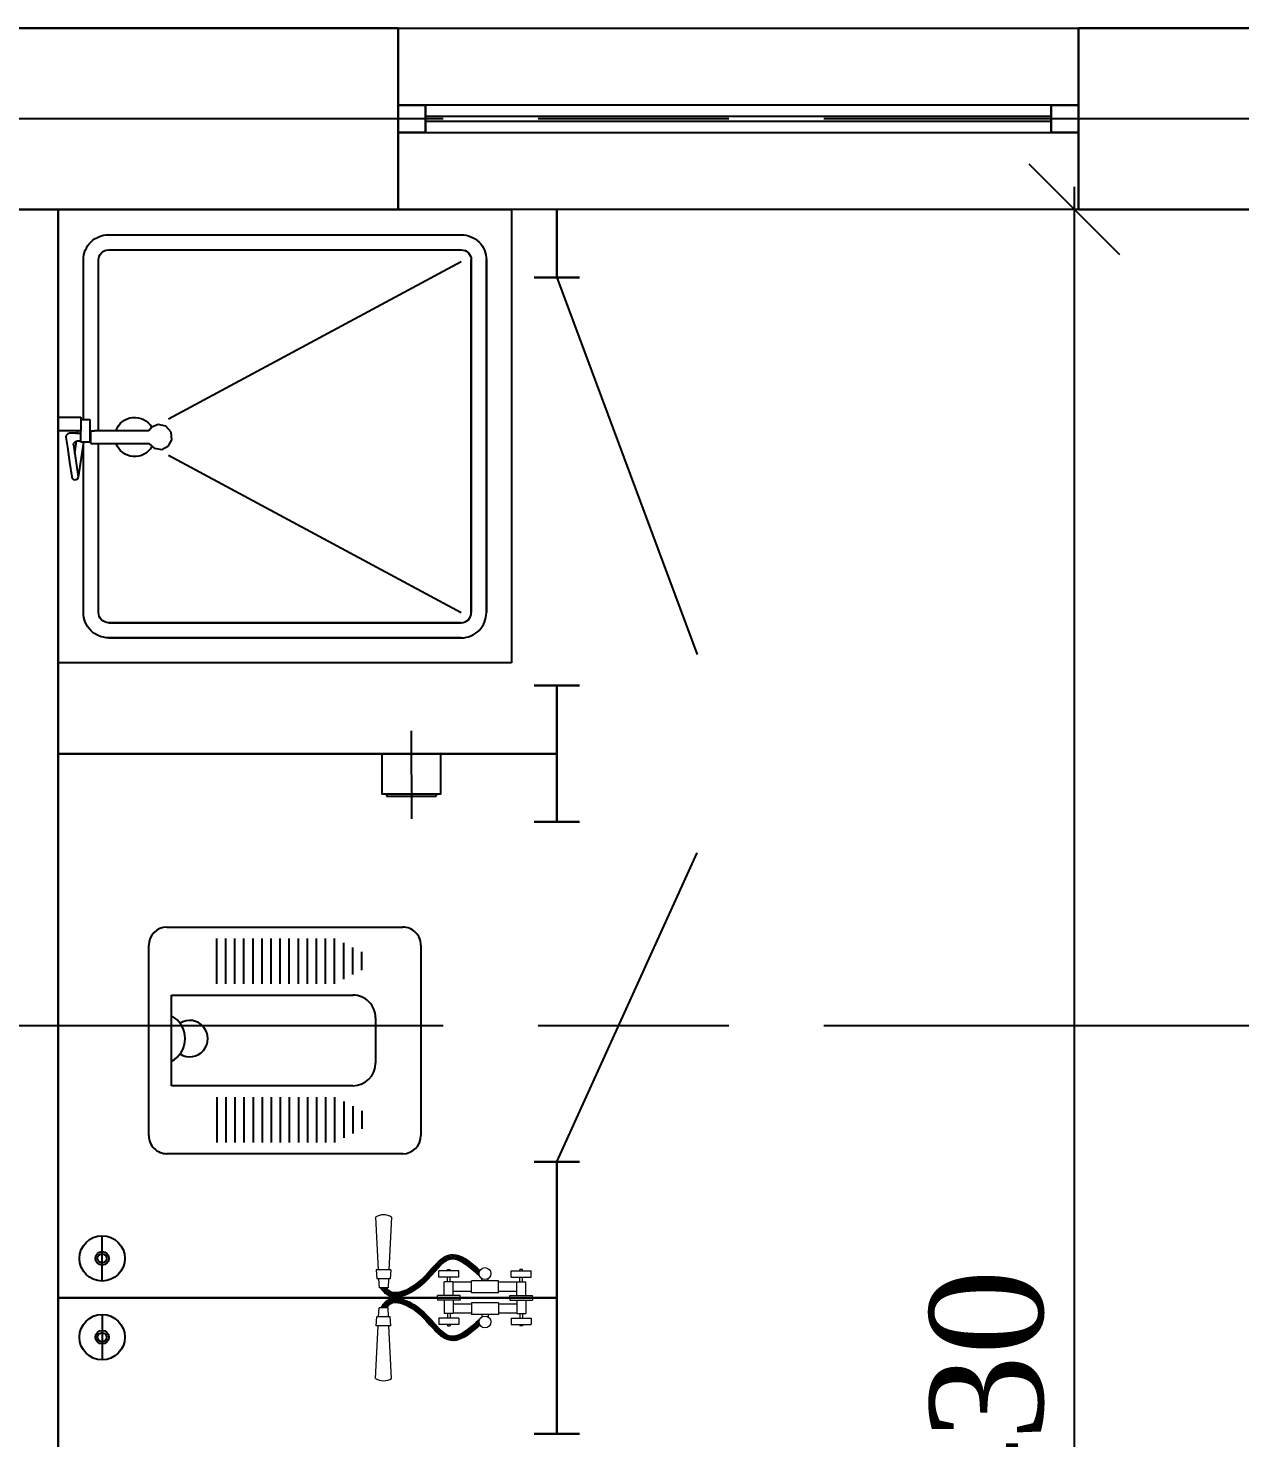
# Model space of a CAD drawing. Header units: inches. Extents: x 2870606 to 3671143, y -733551 to -473558.
# Drawn here: x 3187097 to 3189769, y -588254 to -585145 of the extents above; entities that cross this region are included whole.
import ezdxf

# ---------------------------------------------------------------- set-up
doc = ezdxf.new("R2010")
doc.units = ezdxf.units.IN
doc.header["$MEASUREMENT"] = 0
doc.linetypes.add('ACAD_ISO08W100', pattern=[36, 24, -3, 6, -3])
doc.layers.add('_0', color=7, linetype='Continuous', lineweight=25)
doc.layers.add('A_Windows', color=160, linetype='Continuous')
doc.styles.add('J~stule', font='dutch.ttf')
doc.dimstyles.new('J~style', dxfattribs={"dimscale": 100, "dimtxt": 2.5, "dimasz": 2, "dimexe": 0.55, "dimexo": 0.725, "dimtad": 1, "dimdec": 0, "dimdsep": 46, "dimtxsty": 'J~stule', "dimblk": 'OBLIQUE', "dimcen": 2, "dimdle": 0.5, "dimadec": 0, "dimazin": 0, "dimtfac": 1, "dimtdec": 0, "dimtmove": 0, "dimatfit": 3, "dimfxl": 1, "dimarcsym": 0})

# ---------------------------------------------------------------- blocks, each defined once
blk = doc.blocks.new('hdyer')
for p, q in [((-112315.8, -307129.6), (-112315.8, -308129.6)), ((-112559.4, -307590.9), (-113204.7, -307243.8)), ((-112315.8, -307587.6), (-112365.8, -307587.6)), ((-112365.8, -307587.6), (-112365.8, -307617.6)), ((-112564.9, -307620.2), (-112553.3, -307607.4)), ((-112553.3, -307607.4), (-112536.3, -307603.7)), ((-112536.3, -307603.7), (-112522, -307609.5)), ((-112522, -307609.5), (-112515.8, -307617.6)), ((-112515.8, -307617.6), (-112396, -307617.6)), ((-112388, -307617.6), (-112396, -307617.6)), ((-112388, -307645.6), (-112388, -307617.6)), ((-112365.8, -307592.6), (-112385.8, -307592.6)), ((-112385.8, -307592.6), (-112385.8, -307612.6)), ((-112385.8, -307612.6), (-112385.8, -307642.6)), ((-112365.8, -307617.6), (-112315.8, -307617.6)), ((-112365.8, -307642.6), (-112365.8, -307617.6)), ((-112358.6, -307620.6), (-112358.2, -307618.5)), ((-112358.2, -307618.5), (-112357.5, -307617.6)), ((-112566.4, -307637.4), (-112564.9, -307620.2)), ((-112559.3, -307651), (-112566.4, -307637.4)), ((-112544.2, -307658.8), (-112559.3, -307651)), ((-112515.8, -307645.6), (-112527.5, -307656.1)), ((-112388, -307645.6), (-112515.8, -307645.6)), ((-112388, -307622.8), (-112387.9, -307622.9)), ((-112385.8, -307622.9), (-112388, -307622.9)), ((-112385.8, -307639.9), (-112388, -307639.9)), ((-112385.8, -307642.6), (-112365.8, -307642.6)), ((-112360.3, -307719.9), (-112372.7, -307642.6)), ((-112354.7, -307622.9), (-112365.8, -307622.9)), ((-112358.3, -307639.9), (-112365.8, -307639.9)), ((-112349.7, -307648.6), (-112360, -307718.7)), ((-112358.2, -307622.9), (-112358.6, -307620.6)), ((-112353.7, -307641.1), (-112358.3, -307639.9)), ((-112352.5, -307667.5), (-112356.2, -307640.5)), ((-112354.7, -307622.9), (-112341.4, -307622.9)), ((-112350.5, -307644.7), (-112353.7, -307641.1)), ((-112349.7, -307648.6), (-112350.5, -307644.7)), ((-112341.4, -307622.9), (-112336.8, -307624.1)), ((-112336.8, -307624.1), (-112333.6, -307627.7)), ((-112334, -307640.1), (-112336, -307653.8)), ((-112332.9, -307631.6), (-112334, -307640.1)), ((-112333.6, -307627.7), (-112332.9, -307631.6)), ((-112559.4, -307671.5), (-113204.7, -308018.5)), ((-112527.5, -307656.1), (-112544.2, -307658.8)), ((-112336, -307653.8), (-112340.8, -307686.6)), ((-112340.8, -307686.6), (-112345.6, -307719.4)), ((-112358.3, -307723.2), (-112360.3, -307719.9)), ((-112360.3, -307719.9), (-112360.3, -307719.9)), ((-112355.7, -307725.2), (-112358.3, -307723.2)), ((-112352.7, -307725.6), (-112355.7, -307725.2)), ((-112349.5, -307724.9), (-112352.7, -307725.6)), ((-112346.8, -307722.6), (-112349.5, -307724.9)), ((-112345.6, -307719.4), (-112346.8, -307722.6)), ((-113315.8, -308129.6), (-112315.8, -308129.6))]:
    blk.add_line(p, q)
blk.add_lwpolyline([(-112315.8, -307129.6), (-113315.8, -307129.6), (-113315.8, -308129.6)])
for points in [[(-112426.9, -307185.2), (-113204.7, -307185.2, 0.414214), (-113260.2, -307240.7), (-113260.2, -308018.5, 0.141372)], [(-112371.4, -307592.6), (-112371.4, -307240.7, 0.414214), (-112426.9, -307185.2)], [(-112426.9, -308074.1), (-113204.7, -308074.1, -0.414214), (-113260.2, -308018.5), (-113260.2, -307240.7, -0.141372)], [(-112426.9, -307218.5), (-113204.7, -307218.5, 0.414214), (-113226.9, -307240.7), (-113226.9, -308018.5, 0.139565)], [(-112426.9, -308040.7), (-113204.7, -308040.7, -0.414214), (-113226.9, -308018.5), (-113226.9, -307240.7, -0.139565)], [(-112404.7, -307617.6), (-112404.7, -307240.7, 0.414214), (-112426.9, -307218.5)], [(-113204.7, -308040.7), (-112426.9, -308040.7, 0.414214), (-112404.7, -308018.5), (-112404.7, -307645.6)], [(-113204.7, -308074.1), (-112426.9, -308074.1, 0.414214), (-112371.4, -308018.5), (-112371.4, -307650.8)]]:
    blk.add_lwpolyline(points, format="xyb")
for start, end in [(18.2826, 150.032), (208.2139, 340.5433)]:
    blk.add_arc((-112484.4, -307631.2), 43.3, start, end)
blk = doc.blocks.new('hdyhd')
for p, q in [((732050.4, 105598.5), (732470.4, 105598.5)), ((732010.4, 105038.5), (732010.4, 105558.5)), ((732160.4, 105548.5), (732360.4, 105548.5)), ((732160.4, 105148.5), (732160.4, 105548.5)), ((732360.4, 105548.5), (732360.4, 105148.5)), ((732510.4, 105558.5), (732510.4, 105038.5)), ((732135.4, 105448.7), (732035.4, 105448.7)), ((732135.4, 105428.7), (732035.4, 105428.7)), ((732385.4, 105448.7), (732485.4, 105448.7)), ((732385.4, 105428.7), (732485.4, 105428.7)), ((732135.4, 105408.7), (732035.4, 105408.7)), ((732385.4, 105408.7), (732485.4, 105408.7)), ((732135.4, 105388.7), (732035.4, 105388.7)), ((732135.4, 105368.7), (732035.4, 105368.7)), ((732385.4, 105388.7), (732485.4, 105388.7)), ((732385.4, 105368.7), (732485.4, 105368.7)), ((732135.4, 105348.7), (732035.4, 105348.7)), ((732135.4, 105328.7), (732035.4, 105328.7)), ((732385.4, 105348.7), (732485.4, 105348.7)), ((732385.4, 105328.7), (732485.4, 105328.7)), ((732135.4, 105308.7), (732035.4, 105308.7)), ((732385.4, 105308.7), (732485.4, 105308.7)), ((732135.4, 105288.7), (732035.4, 105288.7)), ((732135.4, 105268.7), (732035.4, 105268.7)), ((732385.4, 105288.7), (732485.4, 105288.7)), ((732385.4, 105268.7), (732485.4, 105268.7)), ((732135.4, 105248.7), (732035.4, 105248.7)), ((732385.4, 105248.7), (732485.4, 105248.7)), ((732135.4, 105228.7), (732035.4, 105228.7)), ((732135.4, 105208.7), (732035.4, 105208.7)), ((732385.4, 105228.7), (732485.4, 105228.7)), ((732385.4, 105208.7), (732485.4, 105208.7)), ((732135.4, 105188.7), (732035.4, 105188.7)), ((732385.4, 105188.7), (732485.4, 105188.7)), ((732125.4, 105168.7), (732045.4, 105168.7)), ((732115.4, 105148.7), (732055.4, 105148.7)), ((732395.4, 105168.7), (732475.4, 105168.7)), ((732405.4, 105148.7), (732465.4, 105148.7)), ((732105.4, 105128.7), (732065.4, 105128.7)), ((732415.4, 105128.7), (732455.4, 105128.7)), ((732310.4, 105098.5), (732210.4, 105098.5)), ((732470.4, 104998.5), (732050.4, 104998.5))]:
    blk.add_line(p, q)
for centre, radius, start, end in [((732050.4, 105558.5), 40, 90, 180), ((732470.4, 105558.5), 40, 0, 90), ((732264.4, 105575.1), 56.7, 208.0725, 331.9275), ((732264.4, 105508.5), 40, 147.9101, 32.09), ((732210.4, 105148.5), 50, 180, 270), ((732310.4, 105148.5), 50, 270, 0), ((732050.4, 105038.5), 40, 180, 270), ((732470.4, 105038.5), 40, 270, 360)]:
    blk.add_arc(centre, radius, start, end)
blk = doc.blocks.new('_Oblique')
at = {"color": 0, "linetype": 'ByBlock', "lineweight": -2}
blk.add_line((-0.5, -0.5), (0.5, 0.5), dxfattribs=at)
blk = doc.blocks.new('*D184')
at = {"color": 0, "lineweight": -2, "transparency": 16777216}
for p, q in [((3189404.6, -591025.2), (3189404.6, -585495.2)), ((3189890.9, -585545.2), (3189349.6, -585545.2)), ((3189890.9, -590975.2), (3189349.6, -590975.2))]:
    blk.add_line(p, q, dxfattribs=at)
at = {"layer": 'Defpoints', "color": 0, "lineweight": 35, "transparency": 16777216}
for p in [(3189404.6, -585545.2), (3189963.4, -585545.2), (3189963.4, -590975.2)]:
    blk.add_point(p, dxfattribs=at)
at = {"color": 0, "lineweight": -2, "transparency": 16777216, "xscale": 200, "yscale": 200, "zscale": 200}
for p, rotation in [((3189404.6, -585545.2), 90), ((3189404.6, -590975.2), 270)]:
    blk.add_blockref('_Oblique', p, dxfattribs=dict(at, rotation=rotation))
at = {"color": 0, "transparency": 16777216, "insert": (3189211.9, -588260.2), "char_height": 250, "attachment_point": 5, "rotation": 90, "style": 'J~stule'}
blk.add_mtext('5430', dxfattribs=at)
blk = doc.blocks.new('*U65')
at = {"color": 7, "lineweight": 30}
for points in [[(0, 60), (60, 60), (60, 0), (0, 0)], [(1500, 60), (1440, 60), (1440, 0), (1500, 0)]]:
    blk.add_lwpolyline(points, close=True, dxfattribs=at)
at = {"color": 4, "lineweight": 25}
for points in [[(60, 60), (1440, 60), (1440, 0), (60, 0)], [(60, 35), (1440, 35), (1440, 25), (60, 25)]]:
    blk.add_lwpolyline(points, close=True, dxfattribs=at)

msp = doc.modelspace()

# ---------------------------------------------------------------- linework, layer by layer
at = {"lineweight": 30}
for p, q in [((3187913.36, -585145.19), (3187913.36, -585545.19)), ((3189413.36, -585145.19), (3189413.36, -585545.19)), ((3187913.36, -585545.19), (3186413.36, -585545.19)), ((3187163.36, -590975.19, -26.38), (3187163.36, -585545.19, 10.18)), ((3188263.36, -585545.19, 10.18), (3188263.36, -585695.19, 10.18)), ((3188313.36, -585695.19, 10.18), (3188213.36, -585695.19, 10.18)), ((3188313.36, -586595.19, 10.18), (3188213.36, -586595.19, 10.18)), ((3188263.36, -586595.19, 10.18), (3188263.36, -586745.19, 10.18)), ((3188263.36, -586695.19, 10.18), (3188263.36, -586895.19, 10.18)), ((3188263.36, -586745.19, 10.18), (3187163.36, -586745.19, 10.18)), ((3188313.36, -586895.19, 10.18), (3188213.36, -586895.19, 10.18)), ((3188313.36, -587645.19, 10.18), (3188213.36, -587645.19, 10.18)), ((3188263.36, -587645.19, 10.18), (3188263.36, -588245.19, 10.18)), ((3188263.36, -587945.19, 10.18), (3187163.36, -587945.19, 10.18)), ((3188313.36, -588245.19, 10.18), (3188213.36, -588245.19, 10.18))]:
    msp.add_line(p, q, dxfattribs=at)
for p, q in [((3187913.36, -585145.19), (3189413.36, -585145.19)), ((3189413.36, -585545.19), (3187913.36, -585545.19)), ((3188263.36, -585695.19, 10.18), (3188572.83, -586526.17, 10.18)), ((3188263.36, -587645.19, 10.18), (3188572.83, -586964.21, 10.18))]:
    msp.add_line(p, q)
at = {"color": 252, "linetype": 'ACAD_ISO08W100', "ltscale": 70}
for p, q in [((3193052.28, -585345.19), (3127158.59, -585345.19)), ((3193052.28, -587345.19), (3127158.59, -587345.19))]:
    msp.add_line(p, q, dxfattribs=at)
at = {"color": 153, "linetype": 'ByBlock', "lineweight": 5}
for p, q in [((3187863.09, -587767.2, 10.18), (3187868.98, -587883.32, 10.18)), ((3187898.73, -587767.2, 10.18), (3187892.84, -587883.32, 10.18)), ((3188092.11, -587888.05, 10.18), (3188027.66, -587850.84, 10.18)), ((3188036.15, -587850.24, 10.18), (3188030.43, -587860.15, 10.18)), ((3188093.02, -587885.82, 10.18), (3188031.49, -587850.3, 10.18)), ((3188088.78, -587880.63, 10.18), (3188036.15, -587850.24, 10.18)), ((3187995.01, -587886.98, 10.18), (3187986.14, -587881.86, 10.18)), ((3187996.61, -587885.16, 10.18), (3187987.75, -587880.04, 10.18)), ((3188008.8, -587859.52, 10.18), (3187988.96, -587893.88, 10.18)), ((3187998.22, -587883.34, 10.18), (3187989.36, -587878.22, 10.18)), ((3187999.84, -587881.52, 10.18), (3187990.98, -587876.41, 10.18)), ((3188001.48, -587879.72, 10.18), (3187992.61, -587874.6, 10.18)), ((3188003.14, -587877.93, 10.18), (3187994.26, -587872.8, 10.18)), ((3188004.83, -587876.16, 10.18), (3187995.92, -587871.01, 10.18)), ((3188006.56, -587874.4, 10.18), (3187997.62, -587869.24, 10.18)), ((3188008.33, -587872.67, 10.18), (3187999.36, -587867.5, 10.18)), ((3188010.15, -587870.97, 10.18), (3188001.16, -587865.79, 10.18)), ((3188012.03, -587869.31, 10.18), (3188003.02, -587864.11, 10.18)), ((3188014, -587867.7, 10.18), (3188004.95, -587862.48, 10.18)), ((3188016.07, -587866.15, 10.18), (3188006.96, -587860.88, 10.18)), ((3188018.28, -587864.67, 10.18), (3188009.05, -587859.34, 10.18)), ((3188020.65, -587863.29, 10.18), (3188011.23, -587857.85, 10.18)), ((3188023.26, -587862.05, 10.18), (3188013.53, -587856.43, 10.18)), ((3188024.34, -587851.65, 10.18), (3188015.89, -587866.28, 10.18)), ((3188026.2, -587860.99, 10.18), (3188015.95, -587855.08, 10.18)), ((3188029.66, -587860.24, 10.18), (3188018.53, -587853.82, 10.18)), ((3188034.08, -587860.05, 10.18), (3188021.3, -587852.67, 10.18)), ((3188040.67, -587861.1, 10.18), (3188024.31, -587851.66, 10.18)), ((3188046, -587852.22, 10.18), (3188040.85, -587861.15, 10.18)), ((3188079.31, -587872.41, 10.18), (3188042.75, -587851.3, 10.18)), ((3188054.93, -587855.81, 10.18), (3188049.83, -587864.65, 10.18)), ((3188063.24, -587860.48, 10.18), (3188058.08, -587869.4, 10.18)), ((3188071.1, -587865.91, 10.18), (3188065.91, -587874.89, 10.18)), ((3188091.62, -587890.52, 10.18), (3188069.91, -587877.98, 10.18)), ((3188078.66, -587871.87, 10.18), (3188073.47, -587880.86, 10.18)), ((3188086.01, -587878.17, 10.18), (3188080.85, -587887.11, 10.18)), ((3187864.98, -587883.32, 10.18), (3187865.99, -587903.32, 10.18)), ((3187896.85, -587883.32, 10.18), (3187864.98, -587883.32, 10.18)), ((3187895.83, -587903.32, 10.18), (3187865.99, -587903.32, 10.18)), ((3187870, -587903.32, 10.18), (3187871.01, -587923.32, 10.18)), ((3187891.83, -587903.32, 10.18), (3187890.81, -587923.32, 10.18)), ((3187896.85, -587883.32, 10.18), (3187895.83, -587903.32, 10.18)), ((3187956.69, -587911.66, 10.18), (3187945.12, -587931.71, 10.18)), ((3187964.04, -587918.59, 10.18), (3187954.71, -587913.21, 10.18)), ((3187965.99, -587916.97, 10.18), (3187956.74, -587911.63, 10.18)), ((3187967.91, -587915.33, 10.18), (3187958.72, -587910.02, 10.18)), ((3187969.79, -587913.67, 10.18), (3187960.65, -587908.39, 10.18)), ((3187971.64, -587911.98, 10.18), (3187962.54, -587906.73, 10.18)), ((3187982.52, -587885.97, 10.18), (3187963.39, -587919.12, 10.18)), ((3187973.45, -587910.28, 10.18), (3187964.38, -587905.04, 10.18)), ((3187975.23, -587908.56, 10.18), (3187966.19, -587903.34, 10.18)), ((3187976.97, -587906.81, 10.18), (3187967.97, -587901.61, 10.18)), ((3187978.7, -587905.06, 10.18), (3187969.71, -587899.87, 10.18)), ((3187980.39, -587903.29, 10.18), (3187971.43, -587898.11, 10.18)), ((3187982.07, -587901.51, 10.18), (3187973.12, -587896.34, 10.18)), ((3187983.72, -587899.71, 10.18), (3187974.79, -587894.56, 10.18)), ((3187985.36, -587897.91, 10.18), (3187976.45, -587892.76, 10.18)), ((3187986.99, -587896.1, 10.18), (3187978.08, -587890.96, 10.18)), ((3187988.6, -587894.28, 10.18), (3187979.71, -587889.15, 10.18)), ((3187990.21, -587892.46, 10.18), (3187981.32, -587887.33, 10.18)), ((3187991.81, -587890.63, 10.18), (3187982.93, -587885.51, 10.18)), ((3187993.41, -587888.81, 10.18), (3187984.54, -587883.69, 10.18)), ((3188002.64, -587900, 10.18), (3188002.64, -587886, 10.18)), ((3188046.64, -587886, 10.18), (3188002.64, -587886, 10.18)), ((3188046.64, -587900, 10.18), (3188002.64, -587900, 10.18)), ((3188014.64, -587940.19, 10.18), (3188014.64, -587910.19, 10.18)), ((3188034.64, -587910.19, 10.18), (3188014.64, -587910.19, 10.18)), ((3188021.64, -587886, 10.18), (3188021.64, -587883.04, 10.18)), ((3188021.64, -587883.04, 10.18), (3188027.64, -587883.04, 10.18)), ((3188021.64, -587910.19, 10.18), (3188021.64, -587900, 10.18)), ((3188027.64, -587886, 10.18), (3188027.64, -587883.04, 10.18)), ((3188027.64, -587910.19, 10.18), (3188027.64, -587900, 10.18)), ((3188034.64, -587940.19, 10.18), (3188034.64, -587910.19, 10.18)), ((3188074.64, -587910.98, 10.18), (3188034.64, -587910.98, 10.18)), ((3188046.64, -587900, 10.18), (3188046.64, -587886, 10.18)), ((3188074.64, -587934.2, 10.18), (3188074.64, -587907.98, 10.18)), ((3188134.64, -587907.98, 10.18), (3188074.64, -587907.98, 10.18)), ((3188091.63, -587893.27, 10.18), (3188080.64, -587886.93, 10.18)), ((3188093.27, -587884.66, 10.18), (3188088.14, -587893.54, 10.18)), ((3188092.4, -587896.46, 10.18), (3188089.63, -587894.87, 10.18)), ((3188097.64, -587907.98, 10.18), (3188097.64, -587902.9, 10.18)), ((3188111.64, -587907.98, 10.18), (3188111.64, -587902.9, 10.18)), ((3188134.64, -587934.2, 10.18), (3188134.64, -587907.98, 10.18)), ((3188174.64, -587910.98, 10.18), (3188134.64, -587910.98, 10.18)), ((3188162.64, -587900, 10.18), (3188162.64, -587886, 10.18)), ((3188162.64, -587886, 10.18), (3188206.64, -587886, 10.18)), ((3188162.64, -587900, 10.18), (3188206.64, -587900, 10.18)), ((3188174.64, -587940.19, 10.18), (3188174.64, -587910.19, 10.18)), ((3188174.64, -587910.19, 10.18), (3188194.64, -587910.19, 10.18)), ((3188181.64, -587886, 10.18), (3188181.64, -587883.04, 10.18)), ((3188187.64, -587883.04, 10.18), (3188181.64, -587883.04, 10.18)), ((3188181.64, -587910.19, 10.18), (3188181.64, -587900, 10.18)), ((3188187.64, -587886, 10.18), (3188187.64, -587883.04, 10.18)), ((3188187.64, -587910.19, 10.18), (3188187.64, -587900, 10.18)), ((3188194.64, -587940.19, 10.18), (3188194.64, -587910.19, 10.18)), ((3188206.64, -587900, 10.18), (3188206.64, -587886, 10.18)), ((3187890.81, -587923.32, 10.18), (3187871.01, -587923.32, 10.18)), ((3187907.84, -587943.89, 10.18), (3187876.75, -587925.94, 10.18)), ((3187912.13, -587943.62, 10.18), (3187876.98, -587923.32, 10.18)), ((3187883.97, -587923.32, 10.18), (3187879.93, -587930.32, 10.18)), ((3187902.69, -587943.67, 10.18), (3187880.21, -587930.69, 10.18)), ((3187915.96, -587943.08, 10.18), (3187881.74, -587923.32, 10.18)), ((3187894.87, -587941.9, 10.18), (3187885.78, -587936.65, 10.18)), ((3187887.99, -587924.18, 10.18), (3187886.51, -587923.32, 10.18)), ((3187891.99, -587928.48, 10.18), (3187886.8, -587937.48, 10.18)), ((3187900.31, -587933.12, 10.18), (3187895.18, -587942.01, 10.18)), ((3187919.47, -587942.35, 10.18), (3187904.67, -587933.81, 10.18)), ((3187911, -587933.65, 10.18), (3187905.11, -587943.85, 10.18)), ((3187922.75, -587941.5, 10.18), (3187909.42, -587933.8, 10.18)), ((3187925.85, -587940.54, 10.18), (3187913.34, -587933.32, 10.18)), ((3187923.82, -587930.5, 10.18), (3187916.63, -587942.95, 10.18)), ((3187928.81, -587939.5, 10.18), (3187916.85, -587932.59, 10.18)), ((3187931.65, -587938.39, 10.18), (3187920.09, -587931.72, 10.18)), ((3187934.38, -587937.21, 10.18), (3187923.15, -587930.73, 10.18)), ((3187937.02, -587935.99, 10.18), (3187926.06, -587929.66, 10.18)), ((3187939.59, -587934.72, 10.18), (3187928.85, -587928.52, 10.18)), ((3187938.77, -587923.65, 10.18), (3187929.85, -587939.1, 10.18)), ((3187942.08, -587933.41, 10.18), (3187931.54, -587927.33, 10.18)), ((3187944.5, -587932.06, 10.18), (3187934.14, -587926.08, 10.18)), ((3187946.87, -587930.68, 10.18), (3187936.67, -587924.79, 10.18)), ((3187949.18, -587929.26, 10.18), (3187939.13, -587923.46, 10.18)), ((3187951.44, -587927.82, 10.18), (3187941.52, -587922.09, 10.18)), ((3187953.65, -587926.34, 10.18), (3187943.85, -587920.69, 10.18)), ((3187955.81, -587924.84, 10.18), (3187946.12, -587919.25, 10.18)), ((3187957.93, -587923.32, 10.18), (3187948.35, -587917.78, 10.18)), ((3187960.01, -587921.76, 10.18), (3187950.52, -587916.29, 10.18)), ((3187962.04, -587920.19, 10.18), (3187952.64, -587914.76, 10.18)), ((3187999.64, -587945.19, 10.18), (3187999.64, -587940.19, 10.18)), ((3188049.64, -587940.19, 10.18), (3187999.64, -587940.19, 10.18)), ((3188074.64, -587931.2, 10.18), (3188034.64, -587931.2, 10.18)), ((3188049.64, -587945.19, 10.18), (3188049.64, -587940.19, 10.18)), ((3188134.64, -587934.2, 10.18), (3188074.64, -587934.2, 10.18)), ((3188174.64, -587931.2, 10.18), (3188134.64, -587931.2, 10.18)), ((3188159.64, -587945.19, 10.18), (3188159.64, -587940.19, 10.18)), ((3188159.64, -587940.19, 10.18), (3188209.64, -587940.19, 10.18)), ((3188209.64, -587945.19, 10.18), (3188209.64, -587940.19, 10.18)), ((3187870, -587987.05, 10.18), (3187871.01, -587967.05, 10.18)), ((3187890.81, -587967.05, 10.18), (3187871.01, -587967.05, 10.18)), ((3187907.84, -587946.49, 10.18), (3187876.75, -587964.43, 10.18)), ((3187912.13, -587946.76, 10.18), (3187876.98, -587967.05, 10.18)), ((3187883.97, -587967.05, 10.18), (3187879.93, -587960.05, 10.18)), ((3187902.69, -587946.71, 10.18), (3187880.21, -587959.69, 10.18)), ((3187915.96, -587947.3, 10.18), (3187881.74, -587967.05, 10.18)), ((3187894.87, -587948.48, 10.18), (3187885.78, -587953.72, 10.18)), ((3187887.99, -587966.2, 10.18), (3187886.51, -587967.05, 10.18)), ((3187891.99, -587961.9, 10.18), (3187886.8, -587952.9, 10.18)), ((3187891.83, -587987.05, 10.18), (3187890.81, -587967.05, 10.18)), ((3187900.31, -587957.25, 10.18), (3187895.18, -587948.37, 10.18)), ((3187919.47, -587948.02, 10.18), (3187904.67, -587956.56, 10.18)), ((3187911, -587956.72, 10.18), (3187905.11, -587946.53, 10.18)), ((3187922.75, -587948.88, 10.18), (3187909.42, -587956.57, 10.18)), ((3187925.85, -587949.84, 10.18), (3187913.34, -587957.06, 10.18)), ((3187923.82, -587959.88, 10.18), (3187916.63, -587947.42, 10.18)), ((3187928.81, -587950.88, 10.18), (3187916.85, -587957.78, 10.18)), ((3187931.65, -587951.99, 10.18), (3187920.09, -587958.66, 10.18)), ((3187934.38, -587953.16, 10.18), (3187923.15, -587959.64, 10.18)), ((3187937.02, -587954.39, 10.18), (3187926.06, -587960.71, 10.18)), ((3187939.59, -587955.65, 10.18), (3187928.85, -587961.85, 10.18)), ((3187938.77, -587966.72, 10.18), (3187929.85, -587951.28, 10.18)), ((3187942.08, -587956.97, 10.18), (3187931.54, -587963.05, 10.18)), ((3187944.5, -587958.31, 10.18), (3187934.14, -587964.3, 10.18)), ((3187946.87, -587959.7, 10.18), (3187936.67, -587965.59, 10.18)), ((3187949.18, -587961.11, 10.18), (3187939.13, -587966.92, 10.18)), ((3187951.44, -587962.56, 10.18), (3187941.52, -587968.29, 10.18)), ((3187953.65, -587964.03, 10.18), (3187943.85, -587969.69, 10.18)), ((3187956.69, -587978.71, 10.18), (3187945.12, -587958.67, 10.18)), ((3187955.81, -587965.53, 10.18), (3187946.12, -587971.13, 10.18)), ((3187957.93, -587967.06, 10.18), (3187948.35, -587972.59, 10.18)), ((3187960.01, -587968.61, 10.18), (3187950.52, -587974.09, 10.18)), ((3187962.04, -587970.19, 10.18), (3187952.64, -587975.61, 10.18)), ((3187964.04, -587971.78, 10.18), (3187954.71, -587977.17, 10.18)), ((3187965.99, -587973.4, 10.18), (3187956.74, -587978.75, 10.18)), ((3187967.91, -587975.05, 10.18), (3187958.72, -587980.35, 10.18)), ((3187982.52, -588004.4, 10.18), (3187963.39, -587971.26, 10.18)), ((3188049.64, -587945.19, 10.18), (3187999.64, -587945.19, 10.18)), ((3187999.64, -587945.19, 10.18), (3187999.64, -587950.19, 10.18)), ((3188049.64, -587945.19, 10.18), (3187999.64, -587945.19, 10.18)), ((3188049.64, -587950.19, 10.18), (3187999.64, -587950.19, 10.18)), ((3188014.64, -587950.19, 10.18), (3188014.64, -587980.19, 10.18)), ((3188034.64, -587950.19, 10.18), (3188034.64, -587980.19, 10.18)), ((3188074.64, -587959.18, 10.18), (3188034.64, -587959.18, 10.18)), ((3188049.64, -587945.19, 10.18), (3188049.64, -587950.19, 10.18)), ((3188074.64, -587956.18, 10.18), (3188074.64, -587982.4, 10.18)), ((3188134.64, -587956.18, 10.18), (3188074.64, -587956.18, 10.18)), ((3188134.64, -587956.18, 10.18), (3188134.64, -587982.4, 10.18)), ((3188174.64, -587959.18, 10.18), (3188134.64, -587959.18, 10.18)), ((3188209.64, -587945.19, 10.18), (3188159.64, -587945.19, 10.18)), ((3188159.64, -587945.19, 10.18), (3188159.64, -587950.19, 10.18)), ((3188209.64, -587945.19, 10.18), (3188159.64, -587945.19, 10.18)), ((3188159.64, -587950.19, 10.18), (3188209.64, -587950.19, 10.18)), ((3188174.64, -587950.19, 10.18), (3188174.64, -587980.19, 10.18)), ((3188194.64, -587950.19, 10.18), (3188194.64, -587980.19, 10.18)), ((3188209.64, -587945.19, 10.18), (3188209.64, -587950.19, 10.18)), ((3187864.98, -588007.05, 10.18), (3187865.99, -587987.05, 10.18)), ((3187895.83, -587987.05, 10.18), (3187865.99, -587987.05, 10.18)), ((3187896.85, -588007.05, 10.18), (3187895.83, -587987.05, 10.18)), ((3187969.79, -587976.71, 10.18), (3187960.65, -587981.99, 10.18)), ((3187971.64, -587978.39, 10.18), (3187962.54, -587983.65, 10.18)), ((3187973.45, -587980.1, 10.18), (3187964.38, -587985.33, 10.18)), ((3187975.23, -587981.82, 10.18), (3187966.19, -587987.04, 10.18)), ((3187976.97, -587983.56, 10.18), (3187967.97, -587988.76, 10.18)), ((3187978.7, -587985.32, 10.18), (3187969.71, -587990.51, 10.18)), ((3187980.39, -587987.09, 10.18), (3187971.43, -587992.26, 10.18)), ((3187982.07, -587988.87, 10.18), (3187973.12, -587994.04, 10.18)), ((3187983.72, -587990.66, 10.18), (3187974.79, -587995.82, 10.18)), ((3187985.36, -587992.47, 10.18), (3187976.45, -587997.62, 10.18)), ((3187986.99, -587994.28, 10.18), (3187978.08, -587999.42, 10.18)), ((3187988.6, -587996.1, 10.18), (3187979.71, -588001.23, 10.18)), ((3187990.21, -587997.92, 10.18), (3187981.32, -588003.05, 10.18)), ((3187991.81, -587999.74, 10.18), (3187982.93, -588004.87, 10.18)), ((3187993.41, -588001.57, 10.18), (3187984.54, -588006.69, 10.18)), ((3187995.01, -588003.4, 10.18), (3187986.14, -588008.51, 10.18)), ((3187996.61, -588005.22, 10.18), (3187987.75, -588010.34, 10.18)), ((3188008.8, -588030.86, 10.18), (3187988.96, -587996.5, 10.18)), ((3188002.64, -587990.38, 10.18), (3188002.64, -588004.38, 10.18)), ((3188046.64, -587990.38, 10.18), (3188002.64, -587990.38, 10.18)), ((3188046.64, -588004.38, 10.18), (3188002.64, -588004.38, 10.18)), ((3188034.64, -587980.19, 10.18), (3188014.64, -587980.19, 10.18)), ((3188021.64, -587980.19, 10.18), (3188021.64, -587990.38, 10.18)), ((3188021.64, -588004.38, 10.18), (3188021.64, -588007.33, 10.18)), ((3188027.64, -587980.19, 10.18), (3188027.64, -587990.38, 10.18)), ((3188027.64, -588004.38, 10.18), (3188027.64, -588007.33, 10.18)), ((3188092.11, -588002.33, 10.18), (3188027.66, -588039.54, 10.18)), ((3188093.02, -588004.55, 10.18), (3188031.49, -588040.07, 10.18)), ((3188074.64, -587979.4, 10.18), (3188034.64, -587979.4, 10.18)), ((3188046.64, -587990.38, 10.18), (3188046.64, -588004.38, 10.18)), ((3188091.62, -587999.86, 10.18), (3188069.91, -588012.39, 10.18)), ((3188134.64, -587982.4, 10.18), (3188074.64, -587982.4, 10.18)), ((3188091.63, -587997.1, 10.18), (3188080.64, -588003.45, 10.18)), ((3188086.01, -588012.2, 10.18), (3188080.85, -588003.26, 10.18)), ((3188093.27, -588005.72, 10.18), (3188088.14, -587996.84, 10.18)), ((3188092.4, -587993.91, 10.18), (3188089.63, -587995.51, 10.18)), ((3188097.64, -587982.4, 10.18), (3188097.64, -587987.48, 10.18)), ((3188111.64, -587982.4, 10.18), (3188111.64, -587987.48, 10.18)), ((3188174.64, -587979.4, 10.18), (3188134.64, -587979.4, 10.18)), ((3188162.64, -587990.38, 10.18), (3188162.64, -588004.38, 10.18)), ((3188162.64, -587990.38, 10.18), (3188206.64, -587990.38, 10.18)), ((3188162.64, -588004.38, 10.18), (3188206.64, -588004.38, 10.18)), ((3188174.64, -587980.19, 10.18), (3188194.64, -587980.19, 10.18)), ((3188181.64, -587980.19, 10.18), (3188181.64, -587990.38, 10.18)), ((3188181.64, -588004.38, 10.18), (3188181.64, -588007.33, 10.18)), ((3188187.64, -587980.19, 10.18), (3188187.64, -587990.38, 10.18)), ((3188187.64, -588004.38, 10.18), (3188187.64, -588007.33, 10.18)), ((3188206.64, -587990.38, 10.18), (3188206.64, -588004.38, 10.18)), ((3187863.09, -588123.18, 10.18), (3187868.98, -588007.05, 10.18)), ((3187896.85, -588007.05, 10.18), (3187864.98, -588007.05, 10.18)), ((3187898.73, -588123.18, 10.18), (3187892.84, -588007.05, 10.18)), ((3187998.22, -588007.04, 10.18), (3187989.36, -588012.16, 10.18)), ((3187999.84, -588008.85, 10.18), (3187990.98, -588013.97, 10.18)), ((3188001.48, -588010.66, 10.18), (3187992.61, -588015.78, 10.18)), ((3188003.14, -588012.45, 10.18), (3187994.26, -588017.58, 10.18)), ((3188004.83, -588014.22, 10.18), (3187995.92, -588019.37, 10.18)), ((3188006.56, -588015.98, 10.18), (3187997.62, -588021.14, 10.18)), ((3188008.33, -588017.7, 10.18), (3187999.36, -588022.88, 10.18)), ((3188010.15, -588019.4, 10.18), (3188001.16, -588024.59, 10.18)), ((3188012.03, -588021.06, 10.18), (3188003.02, -588026.27, 10.18)), ((3188014, -588022.68, 10.18), (3188004.95, -588027.9, 10.18)), ((3188016.07, -588024.23, 10.18), (3188006.96, -588029.49, 10.18)), ((3188018.28, -588025.71, 10.18), (3188009.05, -588031.04, 10.18)), ((3188020.65, -588027.09, 10.18), (3188011.23, -588032.52, 10.18)), ((3188023.26, -588028.33, 10.18), (3188013.53, -588033.95, 10.18)), ((3188024.34, -588038.73, 10.18), (3188015.89, -588024.1, 10.18)), ((3188026.2, -588029.38, 10.18), (3188015.95, -588035.3, 10.18)), ((3188029.66, -588030.13, 10.18), (3188018.53, -588036.56, 10.18)), ((3188034.08, -588030.33, 10.18), (3188021.3, -588037.71, 10.18)), ((3188021.64, -588007.33, 10.18), (3188027.64, -588007.33, 10.18)), ((3188040.67, -588029.27, 10.18), (3188024.31, -588038.72, 10.18)), ((3188036.15, -588040.13, 10.18), (3188030.43, -588030.22, 10.18)), ((3188088.78, -588009.75, 10.18), (3188036.15, -588040.13, 10.18)), ((3188046, -588038.16, 10.18), (3188040.85, -588029.23, 10.18)), ((3188079.31, -588017.96, 10.18), (3188042.75, -588039.07, 10.18)), ((3188054.93, -588034.56, 10.18), (3188049.83, -588025.73, 10.18)), ((3188063.24, -588029.9, 10.18), (3188058.08, -588020.98, 10.18)), ((3188071.1, -588024.47, 10.18), (3188065.91, -588015.48, 10.18)), ((3188078.66, -588018.51, 10.18), (3188073.47, -588009.52, 10.18)), ((3188187.64, -588007.33, 10.18), (3188181.64, -588007.33, 10.18))]:
    msp.add_line(p, q, dxfattribs=at)
at = {"lineweight": 30}
for points in [[(3187913.36, -585145.19), (3186413.36, -585145.19)], [(3190363.36, -587545.19), (3190363.36, -585145.19), (3189413.36, -585145.19)], [(3189963.36, -587545.19), (3189963.36, -585545.19), (3189413.36, -585545.19)]]:
    msp.add_lwpolyline(points, dxfattribs=at)
at = {"color": 153, "linetype": 'ByBlock', "lineweight": 5}
for centre in [(3188104.64, -587891.84, 10.18), (3188104.64, -587998.54, 10.18)]:
    msp.add_circle(centre, 13.09, dxfattribs=at)
for centre, start, end in [((3187880.91, -587797.32, 10.18), 59.39876, 120.60124), ((3187880.91, -588093.05, 10.18), 239.39876, 300.60124)]:
    msp.add_arc(centre, 35, start, end, dxfattribs=at)
for points in [[(3188093.54, -587884.91, 10.18), (3188076.76, -587869.75, 10.18), (3188059.93, -587854.86, 10.18), (3188024.26, -587847.4, 10.18), (3188008.62, -587857.65, 10.18), (3187984.77, -587882.73, 10.18), (3187973.28, -587897.92, 10.18), (3187941.67, -587924.18, 10.18), (3187920.63, -587934.09, 10.18), (3187898.19, -587933.77, 10.18), (3187893.3, -587930.95, 10.18), (3187887.3, -587923.32, 10.18)], [(3188093.54, -588005.47, 10.18), (3188076.76, -588020.63, 10.18), (3188059.93, -588035.52, 10.18), (3188024.26, -588042.98, 10.18), (3188008.62, -588032.72, 10.18), (3187984.77, -588007.65, 10.18), (3187973.28, -587992.45, 10.18), (3187941.67, -587966.19, 10.18), (3187920.63, -587956.29, 10.18), (3187898.19, -587956.6, 10.18), (3187893.3, -587959.42, 10.18), (3187887.3, -587967.05, 10.18)]]:
    msp.add_open_spline(points, degree=3, knots=[0.00681115, 0.00681115, 0.00681115, 0.00681115, 0.06218231, 0.06218231, 0.11038284, 0.11038284, 0.15858336, 0.15858336, 0.21586869, 0.21586869, 0.25018042, 0.25018042, 0.25018042, 0.25018042], dxfattribs=at)
for points in [[(3188093.06, -587897.94, 10.18), (3188030.15, -587860.18, 10.18), (3187970.86, -587912.7, 10.18), (3187884.86, -587935.84, 10.18), (3187874.96, -587923.32, 10.18)], [(3188093.06, -587992.44, 10.18), (3188030.15, -588030.19, 10.18), (3187970.86, -587977.67, 10.18), (3187884.86, -587954.54, 10.18), (3187874.96, -587967.05, 10.18)]]:
    msp.add_spline(points, degree=3, dxfattribs=at)
at = {"layer": '_0'}
for p, q in [((3187942.07, -586695.15, 10.18), (3187942.28, -586888.93, 10.18)), ((3187887.22, -586833.99, 10.18), (3187887.22, -586838.99, 10.18)), ((3187887.22, -586838.99, 10.18), (3187997.22, -586838.87, 10.18)), ((3187997.22, -586833.87, 10.18), (3187997.22, -586838.87, 10.18)), ((3187260.4, -587908.28, 10.18), (3187260.29, -587808.28, 10.18)), ((3187260.4, -587982.1, 10.18), (3187260.29, -588082.1, 10.18))]:
    msp.add_line(p, q, dxfattribs=at)
at = {"layer": '_0', "elevation": 10.18}
msp.add_lwpolyline([(3188007.12, -586745.08), (3187877.12, -586745.22), (3187877.22, -586834), (3188007.22, -586833.86)], close=True, dxfattribs=at)
at = {"layer": '_0'}
for centre, radius in [((3187260.34, -587858.28, 10.18), 50), ((3187260.34, -587858.28, 10.18), 15), ((3187260.34, -587858.28, 10.18), 10), ((3187260.34, -588032.1, 10.18), 50), ((3187260.34, -588032.1, 10.18), 15), ((3187260.34, -588032.1, 10.18), 10)]:
    msp.add_circle(centre, radius, dxfattribs=at)

# ---------------------------------------------------------------- block references
at = {"xscale": -1}
msp.add_blockref('hdyer', (3074847.56, -278415.58, 10.18), dxfattribs=at)
at = {"layer": '_0', "rotation": 89.99919550510138}
msp.add_blockref('hdyhd', (3292951.55, -1319639.42, 10.18), dxfattribs=at)
at = {"layer": 'A_Windows', "color": 5, "lineweight": 30, "xscale": -1, "rotation": 359.9999846070635}
msp.add_blockref('*U65', (3189413.36, -585375.19), dxfattribs=at)

# ---------------------------------------------------------------- dimensions: what is measured, and where the dimension line sits
dim = msp.add_linear_dim(base=(3189404.65, -585545.19), p1=(3189963.36, -590975.19), p2=(3189963.36, -585545.19), angle=90, dimstyle='J~style', override={"dimdec": 1, "dimtdec": 1})
dim.commit()
dim.dimension.update_dxf_attribs({"geometry": '*D184', "text_midpoint": (3189211.95, -588260.19)})

doc.saveas('drawing.dxf')
